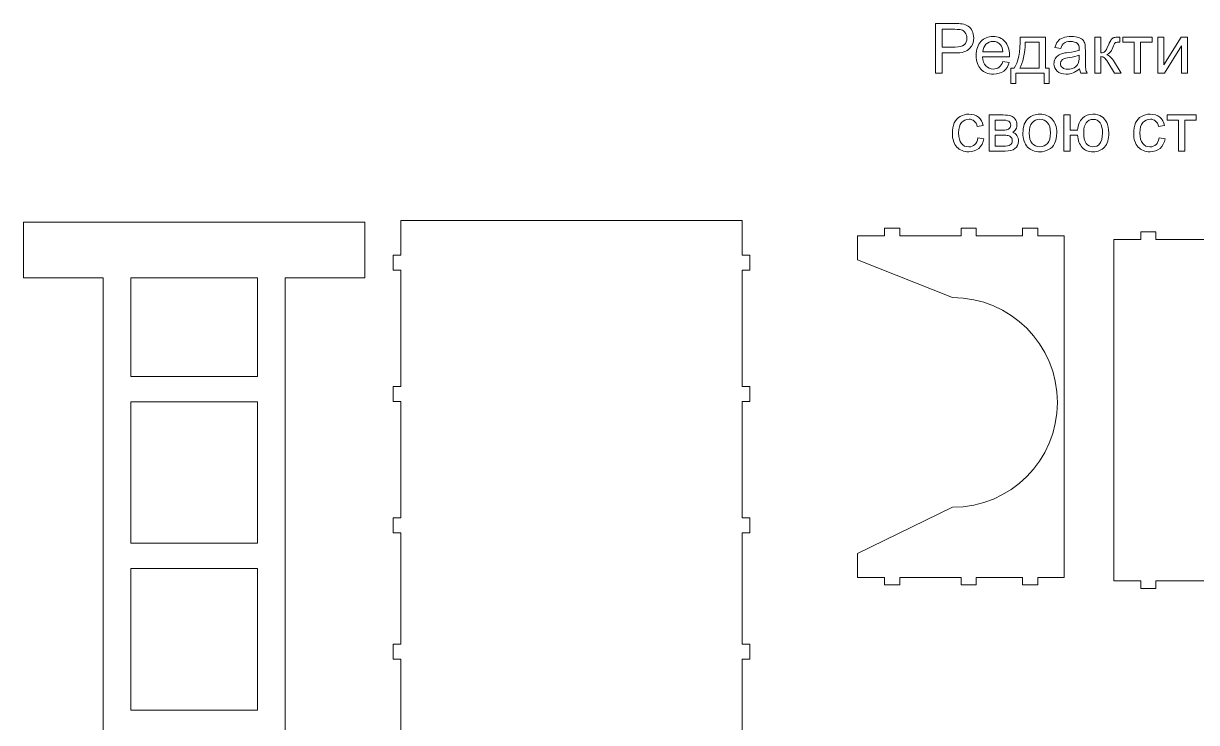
# Model space of a CAD drawing. Header units: centimetres. Extents: x -259 to 261, y 17 to 228.
# Drawn here: x 95.82 to 142.5, y 197.31 to 225.13 of the extents above; entities that cross this region are included whole.
import ezdxf

# ---------------------------------------------------------------- set-up
doc = ezdxf.new("R2010")
doc.units = ezdxf.units.CM
doc.header["$MEASUREMENT"] = 0
doc.layers.add('layer 1', color=7, linetype='Continuous')

msp = doc.modelspace()

# ---------------------------------------------------------------- linework, layer by layer
at = {"layer": 'layer 1', "color": 250, "lineweight": 9}
for points, knots in [([(132.11815, 223.14433), (132.11815, 223.14433), (132.11815, 225.12769), (132.11815, 225.12769), (132.11815, 225.12769), (132.11815, 225.12769), (132.86699, 225.12769), (132.86699, 225.12769), (132.86699, 225.12769), (132.99857, 225.12769), (133.09922, 225.12123), (133.16893, 225.10876), (133.16893, 225.10876), (133.26634, 225.09261), (133.34806, 225.06167), (133.41408, 225.01643), (133.41408, 225.01643), (133.4801, 224.97072), (133.53319, 224.90701), (133.57336, 224.82529), (133.57336, 224.82529), (133.61353, 224.74358), (133.63338, 224.65355), (133.63338, 224.55521), (133.63338, 224.55521), (133.63338, 224.38716), (133.57982, 224.24451), (133.47225, 224.12816), (133.47225, 224.12816), (133.36514, 224.01136), (133.17078, 223.95319), (132.89008, 223.95319), (132.89008, 223.95319), (132.89008, 223.95319), (132.38131, 223.95319), (132.38131, 223.95319), (132.38131, 223.95319), (132.38131, 223.95319), (132.38131, 223.14433), (132.38131, 223.14433), (132.38131, 223.14433), (132.38131, 223.14433), (132.11815, 223.14433), (132.11815, 223.14433)], [0, 0, 0, 0, 0.08333333, 0.08333333, 0.08333333, 0.08333333, 0.16666667, 0.16666667, 0.16666667, 0.16666667, 0.25, 0.25, 0.25, 0.25, 0.33333333, 0.33333333, 0.33333333, 0.33333333, 0.41666667, 0.41666667, 0.41666667, 0.41666667, 0.5, 0.5, 0.5, 0.5, 0.58333333, 0.58333333, 0.58333333, 0.58333333, 0.66666667, 0.66666667, 0.66666667, 0.66666667, 0.75, 0.75, 0.75, 0.75, 0.83333333, 0.83333333, 0.83333333, 0.83333333, 1, 1, 1, 1]), ([(132.38131, 224.18587), (132.38131, 224.18587), (132.89377, 224.18587), (132.89377, 224.18587), (132.89377, 224.18587), (133.06367, 224.18587), (133.1837, 224.21727), (133.25526, 224.28052), (133.25526, 224.28052), (133.32636, 224.34377), (133.36191, 224.43241), (133.36191, 224.54737), (133.36191, 224.54737), (133.36191, 224.63001), (133.34114, 224.7011), (133.29912, 224.7602), (133.29912, 224.7602), (133.25711, 224.81929), (133.20171, 224.85854), (133.13338, 224.87746), (133.13338, 224.87746), (133.08906, 224.88901), (133.00734, 224.89501), (132.88869, 224.89501), (132.88869, 224.89501), (132.88869, 224.89501), (132.38131, 224.89501), (132.38131, 224.89501), (132.38131, 224.89501), (132.38131, 224.89501), (132.38131, 224.18587), (132.38131, 224.18587)], [0, 0, 0, 0, 0.11111111, 0.11111111, 0.11111111, 0.11111111, 0.22222222, 0.22222222, 0.22222222, 0.22222222, 0.33333333, 0.33333333, 0.33333333, 0.33333333, 0.44444444, 0.44444444, 0.44444444, 0.44444444, 0.55555556, 0.55555556, 0.55555556, 0.55555556, 0.66666667, 0.66666667, 0.66666667, 0.66666667, 0.77777778, 0.77777778, 0.77777778, 0.77777778, 1, 1, 1, 1]), ([(134.79404, 223.6097), (134.79404, 223.6097), (135.04611, 223.57646), (135.04611, 223.57646), (135.04611, 223.57646), (135.00687, 223.43011), (134.93346, 223.31607), (134.82635, 223.23528), (134.82635, 223.23528), (134.71924, 223.15449), (134.58259, 223.11386), (134.41592, 223.11386), (134.41592, 223.11386), (134.20632, 223.11386), (134.04012, 223.17849), (133.91731, 223.30776), (133.91731, 223.30776), (133.79451, 223.43657), (133.7331, 223.61801), (133.7331, 223.85116), (133.7331, 223.85116), (133.7331, 224.09215), (133.79497, 224.27959), (133.91916, 224.41256), (133.91916, 224.41256), (134.04335, 224.54598), (134.20447, 224.61246), (134.40253, 224.61246), (134.40253, 224.61246), (134.59413, 224.61246), (134.75064, 224.54737), (134.87206, 224.41671), (134.87206, 224.41671), (134.99348, 224.28606), (135.05442, 224.10231), (135.05442, 223.86547), (135.05442, 223.86547), (135.05442, 223.85116), (135.05396, 223.82946), (135.05304, 223.80083), (135.05304, 223.80083), (135.05304, 223.80083), (133.98241, 223.80083), (133.98241, 223.80083), (133.98241, 223.80083), (133.99164, 223.6434), (134.03596, 223.52244), (134.11629, 223.43888), (134.11629, 223.43888), (134.19616, 223.35532), (134.29635, 223.3133), (134.41592, 223.3133), (134.41592, 223.3133), (134.50503, 223.3133), (134.5812, 223.33685), (134.64399, 223.38394), (134.64399, 223.38394), (134.70724, 223.43103), (134.7571, 223.50628), (134.79404, 223.6097)], [0, 0, 0, 0, 0.0625, 0.0625, 0.0625, 0.0625, 0.125, 0.125, 0.125, 0.125, 0.1875, 0.1875, 0.1875, 0.1875, 0.25, 0.25, 0.25, 0.25, 0.3125, 0.3125, 0.3125, 0.3125, 0.375, 0.375, 0.375, 0.375, 0.4375, 0.4375, 0.4375, 0.4375, 0.5, 0.5, 0.5, 0.5, 0.5625, 0.5625, 0.5625, 0.5625, 0.625, 0.625, 0.625, 0.625, 0.6875, 0.6875, 0.6875, 0.6875, 0.75, 0.75, 0.75, 0.75, 0.8125, 0.8125, 0.8125, 0.8125, 0.875, 0.875, 0.875, 0.875, 1, 1, 1, 1]), ([(135.48425, 224.58199), (135.48425, 224.58199), (136.48701, 224.58199), (136.48701, 224.58199), (136.48701, 224.58199), (136.48701, 224.58199), (136.48701, 223.34377), (136.48701, 223.34377), (136.48701, 223.34377), (136.48701, 223.34377), (136.64213, 223.34377), (136.64213, 223.34377), (136.64213, 223.34377), (136.64213, 223.34377), (136.64213, 222.73713), (136.64213, 222.73713), (136.64213, 222.73713), (136.64213, 222.73713), (136.44269, 222.73713), (136.44269, 222.73713), (136.44269, 222.73713), (136.44269, 222.73713), (136.44269, 223.14433), (136.44269, 223.14433), (136.44269, 223.14433), (136.44269, 223.14433), (135.30973, 223.14433), (135.30973, 223.14433), (135.30973, 223.14433), (135.30973, 223.14433), (135.30973, 222.73713), (135.30973, 222.73713), (135.30973, 222.73713), (135.30973, 222.73713), (135.11029, 222.73713), (135.11029, 222.73713), (135.11029, 222.73713), (135.11029, 222.73713), (135.11029, 223.34377), (135.11029, 223.34377), (135.11029, 223.34377), (135.11029, 223.34377), (135.23771, 223.34377), (135.23771, 223.34377), (135.23771, 223.34377), (135.40946, 223.57692), (135.49163, 223.98966), (135.48425, 224.58199)], [0, 0, 0, 0, 0.07692308, 0.07692308, 0.07692308, 0.07692308, 0.15384615, 0.15384615, 0.15384615, 0.15384615, 0.23076923, 0.23076923, 0.23076923, 0.23076923, 0.30769231, 0.30769231, 0.30769231, 0.30769231, 0.38461538, 0.38461538, 0.38461538, 0.38461538, 0.46153846, 0.46153846, 0.46153846, 0.46153846, 0.53846154, 0.53846154, 0.53846154, 0.53846154, 0.61538462, 0.61538462, 0.61538462, 0.61538462, 0.69230769, 0.69230769, 0.69230769, 0.69230769, 0.76923077, 0.76923077, 0.76923077, 0.76923077, 0.84615385, 0.84615385, 0.84615385, 0.84615385, 1, 1, 1, 1]), ([(137.84849, 223.32438), (137.75801, 223.24728), (137.67075, 223.19327), (137.58719, 223.16141), (137.58719, 223.16141), (137.50362, 223.12956), (137.41406, 223.11386), (137.31803, 223.11386), (137.31803, 223.11386), (137.16013, 223.11386), (137.03871, 223.15218), (136.95376, 223.22928), (136.95376, 223.22928), (136.86882, 223.30592), (136.82634, 223.40425), (136.82634, 223.52383), (136.82634, 223.52383), (136.82634, 223.594), (136.8425, 223.65818), (136.87436, 223.71635), (136.87436, 223.71635), (136.90667, 223.77452), (136.94869, 223.82069), (137.00039, 223.85577), (137.00039, 223.85577), (137.05256, 223.89086), (137.11073, 223.91764), (137.17583, 223.93564), (137.17583, 223.93564), (137.22385, 223.94811), (137.29633, 223.96011), (137.39282, 223.97212), (137.39282, 223.97212), (137.58949, 223.9952), (137.73492, 224.02336), (137.82772, 224.05568), (137.82772, 224.05568), (137.82864, 224.08892), (137.8291, 224.11016), (137.8291, 224.11893), (137.8291, 224.11893), (137.8291, 224.21773), (137.80602, 224.28744), (137.75985, 224.32807), (137.75985, 224.32807), (137.69753, 224.38301), (137.60473, 224.41025), (137.48192, 224.41025), (137.48192, 224.41025), (137.36697, 224.41025), (137.28202, 224.38993), (137.22754, 224.34977), (137.22754, 224.34977), (137.1726, 224.3096), (137.13243, 224.2385), (137.10612, 224.13601), (137.10612, 224.13601), (137.10612, 224.13601), (136.86789, 224.16925), (136.86789, 224.16925), (136.86789, 224.16925), (136.88959, 224.27128), (136.92514, 224.35392), (136.975, 224.41671), (136.975, 224.41671), (137.02486, 224.4795), (137.09688, 224.52751), (137.19107, 224.56168), (137.19107, 224.56168), (137.28479, 224.59538), (137.3942, 224.61246), (137.51793, 224.61246), (137.51793, 224.61246), (137.64074, 224.61246), (137.74092, 224.59815), (137.81802, 224.56906), (137.81802, 224.56906), (137.89466, 224.53998), (137.95145, 224.50397), (137.98746, 224.46011), (137.98746, 224.46011), (138.02347, 224.41625), (138.04886, 224.36085), (138.06364, 224.2939), (138.06364, 224.2939), (138.07148, 224.25235), (138.07564, 224.17756), (138.07564, 224.06999), (138.07564, 224.06999), (138.07564, 224.06999), (138.07564, 223.74682), (138.07564, 223.74682), (138.07564, 223.74682), (138.07564, 223.52106), (138.08072, 223.3784), (138.09087, 223.31792), (138.09087, 223.31792), (138.10057, 223.25744), (138.12088, 223.19973), (138.15043, 223.14433), (138.15043, 223.14433), (138.15043, 223.14433), (137.89559, 223.14433), (137.89559, 223.14433), (137.89559, 223.14433), (137.87112, 223.19558), (137.85542, 223.25559), (137.84849, 223.32438)], [0, 0, 0, 0, 0.03571429, 0.03571429, 0.03571429, 0.03571429, 0.07142857, 0.07142857, 0.07142857, 0.07142857, 0.10714286, 0.10714286, 0.10714286, 0.10714286, 0.14285714, 0.14285714, 0.14285714, 0.14285714, 0.17857143, 0.17857143, 0.17857143, 0.17857143, 0.21428571, 0.21428571, 0.21428571, 0.21428571, 0.25, 0.25, 0.25, 0.25, 0.28571429, 0.28571429, 0.28571429, 0.28571429, 0.32142857, 0.32142857, 0.32142857, 0.32142857, 0.35714286, 0.35714286, 0.35714286, 0.35714286, 0.39285714, 0.39285714, 0.39285714, 0.39285714, 0.42857143, 0.42857143, 0.42857143, 0.42857143, 0.46428571, 0.46428571, 0.46428571, 0.46428571, 0.5, 0.5, 0.5, 0.5, 0.53571429, 0.53571429, 0.53571429, 0.53571429, 0.57142857, 0.57142857, 0.57142857, 0.57142857, 0.60714286, 0.60714286, 0.60714286, 0.60714286, 0.64285714, 0.64285714, 0.64285714, 0.64285714, 0.67857143, 0.67857143, 0.67857143, 0.67857143, 0.71428571, 0.71428571, 0.71428571, 0.71428571, 0.75, 0.75, 0.75, 0.75, 0.78571429, 0.78571429, 0.78571429, 0.78571429, 0.82142857, 0.82142857, 0.82142857, 0.82142857, 0.85714286, 0.85714286, 0.85714286, 0.85714286, 0.89285714, 0.89285714, 0.89285714, 0.89285714, 0.92857143, 0.92857143, 0.92857143, 0.92857143, 1, 1, 1, 1]), ([(138.44729, 224.58199), (138.44729, 224.58199), (138.69106, 224.58199), (138.69106, 224.58199), (138.69106, 224.58199), (138.69106, 224.58199), (138.69106, 223.9615), (138.69106, 223.9615), (138.69106, 223.9615), (138.76862, 223.9615), (138.8231, 223.97627), (138.85449, 224.00628), (138.85449, 224.00628), (138.88543, 224.03583), (138.93113, 224.12216), (138.99207, 224.26574), (138.99207, 224.26574), (139.04009, 224.37932), (139.07887, 224.45411), (139.10841, 224.49012), (139.10841, 224.49012), (139.13842, 224.52613), (139.17259, 224.5506), (139.21137, 224.56306), (139.21137, 224.56306), (139.25061, 224.57553), (139.31294, 224.58199), (139.39835, 224.58199), (139.39835, 224.58199), (139.39835, 224.58199), (139.44729, 224.58199), (139.44729, 224.58199), (139.44729, 224.58199), (139.44729, 224.58199), (139.44729, 224.38116), (139.44729, 224.38116), (139.44729, 224.38116), (139.44729, 224.38116), (139.37942, 224.38255), (139.37942, 224.38255), (139.37942, 224.38255), (139.31525, 224.38255), (139.27416, 224.37285), (139.25615, 224.35392), (139.25615, 224.35392), (139.23722, 224.33407), (139.20814, 224.27498), (139.16936, 224.17664), (139.16936, 224.17664), (139.13242, 224.08246), (139.09872, 224.01736), (139.06779, 223.98135), (139.06779, 223.98135), (139.03732, 223.94534), (138.98976, 223.91256), (138.92559, 223.88255), (138.92559, 223.88255), (139.03039, 223.85439), (139.13381, 223.75697), (139.23538, 223.58985), (139.23538, 223.58985), (139.23538, 223.58985), (139.50269, 223.14433), (139.50269, 223.14433), (139.50269, 223.14433), (139.50269, 223.14433), (139.23491, 223.14433), (139.23491, 223.14433), (139.23491, 223.14433), (139.23491, 223.14433), (138.9713, 223.58846), (138.9713, 223.58846), (138.9713, 223.58846), (138.9182, 223.67849), (138.87204, 223.73758), (138.83279, 223.76621), (138.83279, 223.76621), (138.79309, 223.79483), (138.746, 223.80914), (138.69106, 223.80914), (138.69106, 223.80914), (138.69106, 223.80914), (138.69106, 223.14433), (138.69106, 223.14433), (138.69106, 223.14433), (138.69106, 223.14433), (138.44729, 223.14433), (138.44729, 223.14433), (138.44729, 223.14433), (138.44729, 223.14433), (138.44729, 224.58199), (138.44729, 224.58199)], [0, 0, 0, 0, 0.04166667, 0.04166667, 0.04166667, 0.04166667, 0.08333333, 0.08333333, 0.08333333, 0.08333333, 0.125, 0.125, 0.125, 0.125, 0.16666667, 0.16666667, 0.16666667, 0.16666667, 0.20833333, 0.20833333, 0.20833333, 0.20833333, 0.25, 0.25, 0.25, 0.25, 0.29166667, 0.29166667, 0.29166667, 0.29166667, 0.33333333, 0.33333333, 0.33333333, 0.33333333, 0.375, 0.375, 0.375, 0.375, 0.41666667, 0.41666667, 0.41666667, 0.41666667, 0.45833333, 0.45833333, 0.45833333, 0.45833333, 0.5, 0.5, 0.5, 0.5, 0.54166667, 0.54166667, 0.54166667, 0.54166667, 0.58333333, 0.58333333, 0.58333333, 0.58333333, 0.625, 0.625, 0.625, 0.625, 0.66666667, 0.66666667, 0.66666667, 0.66666667, 0.70833333, 0.70833333, 0.70833333, 0.70833333, 0.75, 0.75, 0.75, 0.75, 0.79166667, 0.79166667, 0.79166667, 0.79166667, 0.83333333, 0.83333333, 0.83333333, 0.83333333, 0.875, 0.875, 0.875, 0.875, 0.91666667, 0.91666667, 0.91666667, 0.91666667, 1, 1, 1, 1]), ([(139.56547, 224.58199), (139.56547, 224.58199), (140.7289, 224.58199), (140.7289, 224.58199), (140.7289, 224.58199), (140.7289, 224.58199), (140.7289, 224.37978), (140.7289, 224.37978), (140.7289, 224.37978), (140.7289, 224.37978), (140.26907, 224.37978), (140.26907, 224.37978), (140.26907, 224.37978), (140.26907, 224.37978), (140.26907, 223.14433), (140.26907, 223.14433), (140.26907, 223.14433), (140.26907, 223.14433), (140.0253, 223.14433), (140.0253, 223.14433), (140.0253, 223.14433), (140.0253, 223.14433), (140.0253, 224.37978), (140.0253, 224.37978), (140.0253, 224.37978), (140.0253, 224.37978), (139.56547, 224.37978), (139.56547, 224.37978), (139.56547, 224.37978), (139.56547, 224.37978), (139.56547, 224.58199), (139.56547, 224.58199)], [0, 0, 0, 0, 0.11111111, 0.11111111, 0.11111111, 0.11111111, 0.22222222, 0.22222222, 0.22222222, 0.22222222, 0.33333333, 0.33333333, 0.33333333, 0.33333333, 0.44444444, 0.44444444, 0.44444444, 0.44444444, 0.55555556, 0.55555556, 0.55555556, 0.55555556, 0.66666667, 0.66666667, 0.66666667, 0.66666667, 0.77777778, 0.77777778, 0.77777778, 0.77777778, 1, 1, 1, 1]), ([(140.96158, 224.58199), (140.96158, 224.58199), (141.20535, 224.58199), (141.20535, 224.58199), (141.20535, 224.58199), (141.20535, 224.58199), (141.20535, 223.48551), (141.20535, 223.48551), (141.20535, 223.48551), (141.20535, 223.48551), (141.88263, 224.58199), (141.88263, 224.58199), (141.88263, 224.58199), (141.88263, 224.58199), (142.1444, 224.58199), (142.1444, 224.58199), (142.1444, 224.58199), (142.1444, 224.58199), (142.1444, 223.14433), (142.1444, 223.14433), (142.1444, 223.14433), (142.1444, 223.14433), (141.90063, 223.14433), (141.90063, 223.14433), (141.90063, 223.14433), (141.90063, 223.14433), (141.90063, 224.23389), (141.90063, 224.23389), (141.90063, 224.23389), (141.90063, 224.23389), (141.22428, 223.14433), (141.22428, 223.14433), (141.22428, 223.14433), (141.22428, 223.14433), (140.96158, 223.14433), (140.96158, 223.14433), (140.96158, 223.14433), (140.96158, 223.14433), (140.96158, 224.58199), (140.96158, 224.58199)], [0, 0, 0, 0, 0.09090909, 0.09090909, 0.09090909, 0.09090909, 0.18181818, 0.18181818, 0.18181818, 0.18181818, 0.27272727, 0.27272727, 0.27272727, 0.27272727, 0.36363636, 0.36363636, 0.36363636, 0.36363636, 0.45454545, 0.45454545, 0.45454545, 0.45454545, 0.54545455, 0.54545455, 0.54545455, 0.54545455, 0.63636364, 0.63636364, 0.63636364, 0.63636364, 0.72727273, 0.72727273, 0.72727273, 0.72727273, 0.81818182, 0.81818182, 0.81818182, 0.81818182, 1, 1, 1, 1]), ([(133.99626, 224.00028), (133.99626, 224.00028), (134.79681, 224.00028), (134.79681, 224.00028), (134.79681, 224.00028), (134.78619, 224.12124), (134.75525, 224.21173), (134.70493, 224.27221), (134.70493, 224.27221), (134.62783, 224.36593), (134.52719, 224.41302), (134.40392, 224.41302), (134.40392, 224.41302), (134.29219, 224.41302), (134.19847, 224.37562), (134.1223, 224.30083), (134.1223, 224.30083), (134.04658, 224.22604), (134.00457, 224.12585), (133.99626, 224.00028)], [0, 0, 0, 0, 0.16666667, 0.16666667, 0.16666667, 0.16666667, 0.33333333, 0.33333333, 0.33333333, 0.33333333, 0.5, 0.5, 0.5, 0.5, 0.66666667, 0.66666667, 0.66666667, 0.66666667, 1, 1, 1, 1]), ([(135.68646, 224.37978), (135.66846, 223.91302), (135.59644, 223.56769), (135.4704, 223.34377), (135.4704, 223.34377), (135.4704, 223.34377), (136.24324, 223.34377), (136.24324, 223.34377), (136.24324, 223.34377), (136.24324, 223.34377), (136.24324, 224.37978), (136.24324, 224.37978), (136.24324, 224.37978), (136.24324, 224.37978), (135.68646, 224.37978), (135.68646, 224.37978)], [0, 0, 0, 0, 0.2, 0.2, 0.2, 0.2, 0.4, 0.4, 0.4, 0.4, 0.6, 0.6, 0.6, 0.6, 1, 1, 1, 1]), ([(137.8291, 223.86455), (137.74046, 223.82853), (137.6075, 223.79806), (137.43022, 223.77313), (137.43022, 223.77313), (137.32957, 223.75882), (137.25847, 223.74266), (137.21692, 223.72466), (137.21692, 223.72466), (137.17537, 223.70665), (137.14351, 223.68034), (137.12089, 223.64617), (137.12089, 223.64617), (137.09827, 223.61155), (137.08673, 223.57323), (137.08673, 223.53075), (137.08673, 223.53075), (137.08673, 223.46658), (137.1112, 223.41256), (137.1606, 223.36963), (137.1606, 223.36963), (137.21, 223.32669), (137.28202, 223.30499), (137.37666, 223.30499), (137.37666, 223.30499), (137.47038, 223.30499), (137.55394, 223.32531), (137.62735, 223.3664), (137.62735, 223.3664), (137.7003, 223.40702), (137.75431, 223.46289), (137.78848, 223.53352), (137.78848, 223.53352), (137.81479, 223.58846), (137.82772, 223.66926), (137.82772, 223.7759), (137.82772, 223.7759), (137.82772, 223.7759), (137.8291, 223.86455), (137.8291, 223.86455)], [0, 0, 0, 0, 0.09090909, 0.09090909, 0.09090909, 0.09090909, 0.18181818, 0.18181818, 0.18181818, 0.18181818, 0.27272727, 0.27272727, 0.27272727, 0.27272727, 0.36363636, 0.36363636, 0.36363636, 0.36363636, 0.45454545, 0.45454545, 0.45454545, 0.45454545, 0.54545455, 0.54545455, 0.54545455, 0.54545455, 0.63636364, 0.63636364, 0.63636364, 0.63636364, 0.72727273, 0.72727273, 0.72727273, 0.72727273, 0.81818182, 0.81818182, 0.81818182, 0.81818182, 1, 1, 1, 1]), ([(133.79634, 220.57602), (133.79634, 220.57602), (134.03457, 220.54278), (134.03457, 220.54278), (134.03457, 220.54278), (134.00825, 220.37889), (133.94177, 220.251), (133.8342, 220.1582), (133.8342, 220.1582), (133.72663, 220.06541), (133.59413, 220.01924), (133.43762, 220.01924), (133.43762, 220.01924), (133.24141, 220.01924), (133.08352, 220.08341), (132.9644, 220.21176), (132.9644, 220.21176), (132.84483, 220.3401), (132.78527, 220.52385), (132.78527, 220.763), (132.78527, 220.763), (132.78527, 220.91812), (132.81113, 221.0534), (132.86237, 221.16974), (132.86237, 221.16974), (132.91362, 221.28562), (132.99164, 221.37288), (133.0969, 221.43058), (133.0969, 221.43058), (133.2017, 221.48876), (133.31574, 221.51784), (133.43947, 221.51784), (133.43947, 221.51784), (133.59505, 221.51784), (133.72294, 221.4786), (133.82174, 221.39965), (133.82174, 221.39965), (133.921, 221.32071), (133.98471, 221.20852), (134.01241, 221.06355), (134.01241, 221.06355), (134.01241, 221.06355), (133.77695, 221.02754), (133.77695, 221.02754), (133.77695, 221.02754), (133.75433, 221.12403), (133.71463, 221.19651), (133.65692, 221.24545), (133.65692, 221.24545), (133.59967, 221.29393), (133.53042, 221.3184), (133.44916, 221.3184), (133.44916, 221.3184), (133.32636, 221.3184), (133.22664, 221.27454), (133.14954, 221.18682), (133.14954, 221.18682), (133.0729, 221.09864), (133.03458, 220.96014), (133.03458, 220.76993), (133.03458, 220.76993), (133.03458, 220.57694), (133.07151, 220.43706), (133.14538, 220.3498), (133.14538, 220.3498), (133.21971, 220.26254), (133.3162, 220.21868), (133.43485, 220.21868), (133.43485, 220.21868), (133.53088, 220.21868), (133.61075, 220.24777), (133.67446, 220.3064), (133.67446, 220.3064), (133.73863, 220.36457), (133.77926, 220.4546), (133.79634, 220.57602)], [0, 0, 0, 0, 0.05, 0.05, 0.05, 0.05, 0.1, 0.1, 0.1, 0.1, 0.15, 0.15, 0.15, 0.15, 0.2, 0.2, 0.2, 0.2, 0.25, 0.25, 0.25, 0.25, 0.3, 0.3, 0.3, 0.3, 0.35, 0.35, 0.35, 0.35, 0.4, 0.4, 0.4, 0.4, 0.45, 0.45, 0.45, 0.45, 0.5, 0.5, 0.5, 0.5, 0.55, 0.55, 0.55, 0.55, 0.6, 0.6, 0.6, 0.6, 0.65, 0.65, 0.65, 0.65, 0.7, 0.7, 0.7, 0.7, 0.75, 0.75, 0.75, 0.75, 0.8, 0.8, 0.8, 0.8, 0.85, 0.85, 0.85, 0.85, 0.9, 0.9, 0.9, 0.9, 1, 1, 1, 1]), ([(134.24232, 221.48737), (134.24232, 221.48737), (134.80326, 221.48737), (134.80326, 221.48737), (134.80326, 221.48737), (134.94084, 221.48737), (135.04333, 221.47583), (135.11074, 221.45275), (135.11074, 221.45275), (135.17768, 221.42966), (135.23539, 221.38765), (135.2834, 221.32625), (135.2834, 221.32625), (135.33188, 221.26438), (135.35589, 221.19097), (135.35589, 221.1051), (135.35589, 221.1051), (135.35589, 221.03631), (135.34158, 220.9763), (135.31341, 220.92551), (135.31341, 220.92551), (135.28479, 220.87426), (135.24232, 220.83133), (135.18507, 220.79716), (135.18507, 220.79716), (135.25247, 220.77454), (135.30834, 220.73253), (135.35312, 220.67067), (135.35312, 220.67067), (135.39744, 220.60926), (135.4196, 220.53586), (135.4196, 220.45137), (135.4196, 220.45137), (135.41083, 220.31517), (135.36189, 220.21407), (135.27371, 220.14851), (135.27371, 220.14851), (135.18553, 220.08249), (135.05718, 220.04971), (134.88913, 220.04971), (134.88913, 220.04971), (134.88913, 220.04971), (134.24232, 220.04971), (134.24232, 220.04971), (134.24232, 220.04971), (134.24232, 220.04971), (134.24232, 221.48737), (134.24232, 221.48737)], [0, 0, 0, 0, 0.07692308, 0.07692308, 0.07692308, 0.07692308, 0.15384615, 0.15384615, 0.15384615, 0.15384615, 0.23076923, 0.23076923, 0.23076923, 0.23076923, 0.30769231, 0.30769231, 0.30769231, 0.30769231, 0.38461538, 0.38461538, 0.38461538, 0.38461538, 0.46153846, 0.46153846, 0.46153846, 0.46153846, 0.53846154, 0.53846154, 0.53846154, 0.53846154, 0.61538462, 0.61538462, 0.61538462, 0.61538462, 0.69230769, 0.69230769, 0.69230769, 0.69230769, 0.76923077, 0.76923077, 0.76923077, 0.76923077, 0.84615385, 0.84615385, 0.84615385, 0.84615385, 1, 1, 1, 1]), ([(134.48609, 220.88073), (134.48609, 220.88073), (134.74463, 220.88073), (134.74463, 220.88073), (134.74463, 220.88073), (134.84758, 220.88073), (134.91868, 220.88627), (134.957, 220.89689), (134.957, 220.89689), (134.99578, 220.90797), (135.03041, 220.92967), (135.06088, 220.96291), (135.06088, 220.96291), (135.09135, 220.99569), (135.10658, 221.03539), (135.10658, 221.08156), (135.10658, 221.08156), (135.10658, 221.15773), (135.07981, 221.21037), (135.02671, 221.24037), (135.02671, 221.24037), (134.97316, 221.27038), (134.88175, 221.28516), (134.75248, 221.28516), (134.75248, 221.28516), (134.75248, 221.28516), (134.48609, 221.28516), (134.48609, 221.28516), (134.48609, 221.28516), (134.48609, 221.28516), (134.48609, 220.88073), (134.48609, 220.88073)], [0, 0, 0, 0, 0.11111111, 0.11111111, 0.11111111, 0.11111111, 0.22222222, 0.22222222, 0.22222222, 0.22222222, 0.33333333, 0.33333333, 0.33333333, 0.33333333, 0.44444444, 0.44444444, 0.44444444, 0.44444444, 0.55555556, 0.55555556, 0.55555556, 0.55555556, 0.66666667, 0.66666667, 0.66666667, 0.66666667, 0.77777778, 0.77777778, 0.77777778, 0.77777778, 1, 1, 1, 1]), ([(135.59181, 220.76854), (135.59181, 221.034), (135.66568, 221.23068), (135.81388, 221.35856), (135.81388, 221.35856), (135.93715, 221.46475), (136.08811, 221.51784), (136.26586, 221.51784), (136.26586, 221.51784), (136.463, 221.51784), (136.62458, 221.45321), (136.75016, 221.32394), (136.75016, 221.32394), (136.87527, 221.19513), (136.93806, 221.01646), (136.93806, 220.78885), (136.93806, 220.78885), (136.93806, 220.60418), (136.91036, 220.45922), (136.85496, 220.35349), (136.85496, 220.35349), (136.79956, 220.24777), (136.71876, 220.16559), (136.61258, 220.10696), (136.61258, 220.10696), (136.50686, 220.04832), (136.39097, 220.01924), (136.26586, 220.01924), (136.26586, 220.01924), (136.06457, 220.01924), (135.90206, 220.08341), (135.77787, 220.21222), (135.77787, 220.21222), (135.65368, 220.34103), (135.59181, 220.52662), (135.59181, 220.76854)], [0, 0, 0, 0, 0.1, 0.1, 0.1, 0.1, 0.2, 0.2, 0.2, 0.2, 0.3, 0.3, 0.3, 0.3, 0.4, 0.4, 0.4, 0.4, 0.5, 0.5, 0.5, 0.5, 0.6, 0.6, 0.6, 0.6, 0.7, 0.7, 0.7, 0.7, 0.8, 0.8, 0.8, 0.8, 1, 1, 1, 1]), ([(135.84112, 220.76808), (135.84112, 220.58433), (135.88128, 220.44675), (135.96161, 220.3558), (135.96161, 220.3558), (136.04241, 220.26439), (136.14352, 220.21868), (136.26586, 220.21868), (136.26586, 220.21868), (136.38682, 220.21868), (136.48746, 220.26439), (136.56826, 220.35626), (136.56826, 220.35626), (136.64859, 220.44814), (136.68876, 220.58802), (136.68876, 220.77593), (136.68876, 220.77593), (136.68876, 220.95321), (136.64813, 221.08756), (136.56733, 221.17851), (136.56733, 221.17851), (136.48654, 221.26992), (136.3859, 221.31563), (136.26586, 221.31563), (136.26586, 221.31563), (136.14352, 221.31563), (136.04241, 221.27038), (135.96161, 221.17943), (135.96161, 221.17943), (135.88128, 221.08848), (135.84112, 220.95136), (135.84112, 220.76808)], [0, 0, 0, 0, 0.11111111, 0.11111111, 0.11111111, 0.11111111, 0.22222222, 0.22222222, 0.22222222, 0.22222222, 0.33333333, 0.33333333, 0.33333333, 0.33333333, 0.44444444, 0.44444444, 0.44444444, 0.44444444, 0.55555556, 0.55555556, 0.55555556, 0.55555556, 0.66666667, 0.66666667, 0.66666667, 0.66666667, 0.77777778, 0.77777778, 0.77777778, 0.77777778, 1, 1, 1, 1]), ([(137.22661, 221.48737), (137.22661, 221.48737), (137.47038, 221.48737), (137.47038, 221.48737), (137.47038, 221.48737), (137.47038, 221.48737), (137.47038, 220.88627), (137.47038, 220.88627), (137.47038, 220.88627), (137.47038, 220.88627), (137.76678, 220.88627), (137.76678, 220.88627), (137.76678, 220.88627), (137.78847, 221.09125), (137.85265, 221.24776), (137.95929, 221.35579), (137.95929, 221.35579), (138.0664, 221.46383), (138.20491, 221.51784), (138.37527, 221.51784), (138.37527, 221.51784), (138.52023, 221.51784), (138.63473, 221.48876), (138.71829, 221.43012), (138.71829, 221.43012), (138.80232, 221.37149), (138.87157, 221.29116), (138.92605, 221.1882), (138.92605, 221.1882), (138.98052, 221.08571), (139.00776, 220.94767), (139.00776, 220.77408), (139.00776, 220.77408), (139.00776, 220.52662), (138.95144, 220.33872), (138.83879, 220.21084), (138.83879, 220.21084), (138.72614, 220.08295), (138.57332, 220.01924), (138.38034, 220.01924), (138.38034, 220.01924), (138.20121, 220.01924), (138.05763, 220.0788), (137.94914, 220.19745), (137.94914, 220.19745), (137.84111, 220.31656), (137.78016, 220.47953), (137.76678, 220.68682), (137.76678, 220.68682), (137.76678, 220.68682), (137.47038, 220.68682), (137.47038, 220.68682), (137.47038, 220.68682), (137.47038, 220.68682), (137.47038, 220.04971), (137.47038, 220.04971), (137.47038, 220.04971), (137.47038, 220.04971), (137.22661, 220.04971), (137.22661, 220.04971), (137.22661, 220.04971), (137.22661, 220.04971), (137.22661, 221.48737), (137.22661, 221.48737)], [0, 0, 0, 0, 0.05882353, 0.05882353, 0.05882353, 0.05882353, 0.11764706, 0.11764706, 0.11764706, 0.11764706, 0.17647059, 0.17647059, 0.17647059, 0.17647059, 0.23529412, 0.23529412, 0.23529412, 0.23529412, 0.29411765, 0.29411765, 0.29411765, 0.29411765, 0.35294118, 0.35294118, 0.35294118, 0.35294118, 0.41176471, 0.41176471, 0.41176471, 0.41176471, 0.47058824, 0.47058824, 0.47058824, 0.47058824, 0.52941176, 0.52941176, 0.52941176, 0.52941176, 0.58823529, 0.58823529, 0.58823529, 0.58823529, 0.64705882, 0.64705882, 0.64705882, 0.64705882, 0.70588235, 0.70588235, 0.70588235, 0.70588235, 0.76470588, 0.76470588, 0.76470588, 0.76470588, 0.82352941, 0.82352941, 0.82352941, 0.82352941, 0.88235294, 0.88235294, 0.88235294, 0.88235294, 1, 1, 1, 1]), ([(138.38865, 221.31009), (138.26954, 221.31009), (138.17674, 221.26438), (138.11026, 221.17297), (138.11026, 221.17297), (138.04378, 221.08202), (138.01054, 220.95413), (138.01054, 220.78932), (138.01054, 220.78932), (138.01054, 220.59218), (138.04378, 220.44814), (138.11072, 220.35626), (138.11072, 220.35626), (138.17767, 220.26439), (138.26723, 220.21868), (138.37896, 220.21868), (138.37896, 220.21868), (138.49022, 220.21868), (138.58117, 220.26116), (138.65227, 220.34611), (138.65227, 220.34611), (138.72291, 220.43105), (138.75846, 220.56817), (138.75846, 220.757), (138.75846, 220.757), (138.75846, 220.94121), (138.72752, 221.07971), (138.66612, 221.17158), (138.66612, 221.17158), (138.60472, 221.26392), (138.51238, 221.31009), (138.38865, 221.31009)], [0, 0, 0, 0, 0.11111111, 0.11111111, 0.11111111, 0.11111111, 0.22222222, 0.22222222, 0.22222222, 0.22222222, 0.33333333, 0.33333333, 0.33333333, 0.33333333, 0.44444444, 0.44444444, 0.44444444, 0.44444444, 0.55555556, 0.55555556, 0.55555556, 0.55555556, 0.66666667, 0.66666667, 0.66666667, 0.66666667, 0.77777778, 0.77777778, 0.77777778, 0.77777778, 1, 1, 1, 1]), ([(141.01004, 220.57602), (141.01004, 220.57602), (141.24827, 220.54278), (141.24827, 220.54278), (141.24827, 220.54278), (141.22195, 220.37889), (141.15547, 220.251), (141.0479, 220.1582), (141.0479, 220.1582), (140.94033, 220.06541), (140.80783, 220.01924), (140.65132, 220.01924), (140.65132, 220.01924), (140.45511, 220.01924), (140.29722, 220.08341), (140.1781, 220.21176), (140.1781, 220.21176), (140.05853, 220.3401), (139.99897, 220.52385), (139.99897, 220.763), (139.99897, 220.763), (139.99897, 220.91812), (140.02483, 221.0534), (140.07607, 221.16974), (140.07607, 221.16974), (140.12732, 221.28562), (140.20534, 221.37288), (140.3106, 221.43058), (140.3106, 221.43058), (140.4154, 221.48876), (140.52944, 221.51784), (140.65317, 221.51784), (140.65317, 221.51784), (140.80875, 221.51784), (140.93664, 221.4786), (141.03544, 221.39965), (141.03544, 221.39965), (141.1347, 221.32071), (141.19841, 221.20852), (141.22611, 221.06355), (141.22611, 221.06355), (141.22611, 221.06355), (140.99065, 221.02754), (140.99065, 221.02754), (140.99065, 221.02754), (140.96803, 221.12403), (140.92833, 221.19651), (140.87062, 221.24545), (140.87062, 221.24545), (140.81337, 221.29393), (140.74412, 221.3184), (140.66286, 221.3184), (140.66286, 221.3184), (140.54006, 221.3184), (140.44034, 221.27454), (140.36324, 221.18682), (140.36324, 221.18682), (140.2866, 221.09864), (140.24828, 220.96014), (140.24828, 220.76993), (140.24828, 220.76993), (140.24828, 220.57694), (140.28521, 220.43706), (140.35908, 220.3498), (140.35908, 220.3498), (140.43341, 220.26254), (140.5299, 220.21868), (140.64855, 220.21868), (140.64855, 220.21868), (140.74458, 220.21868), (140.82445, 220.24777), (140.88816, 220.3064), (140.88816, 220.3064), (140.95233, 220.36457), (140.99296, 220.4546), (141.01004, 220.57602)], [0, 0, 0, 0, 0.05, 0.05, 0.05, 0.05, 0.1, 0.1, 0.1, 0.1, 0.15, 0.15, 0.15, 0.15, 0.2, 0.2, 0.2, 0.2, 0.25, 0.25, 0.25, 0.25, 0.3, 0.3, 0.3, 0.3, 0.35, 0.35, 0.35, 0.35, 0.4, 0.4, 0.4, 0.4, 0.45, 0.45, 0.45, 0.45, 0.5, 0.5, 0.5, 0.5, 0.55, 0.55, 0.55, 0.55, 0.6, 0.6, 0.6, 0.6, 0.65, 0.65, 0.65, 0.65, 0.7, 0.7, 0.7, 0.7, 0.75, 0.75, 0.75, 0.75, 0.8, 0.8, 0.8, 0.8, 0.85, 0.85, 0.85, 0.85, 0.9, 0.9, 0.9, 0.9, 1, 1, 1, 1]), ([(141.3286, 221.48737), (141.3286, 221.48737), (142.49203, 221.48737), (142.49203, 221.48737), (142.49203, 221.48737), (142.49203, 221.48737), (142.49203, 221.28516), (142.49203, 221.28516), (142.49203, 221.28516), (142.49203, 221.28516), (142.0322, 221.28516), (142.0322, 221.28516), (142.0322, 221.28516), (142.0322, 221.28516), (142.0322, 220.04971), (142.0322, 220.04971), (142.0322, 220.04971), (142.0322, 220.04971), (141.78843, 220.04971), (141.78843, 220.04971), (141.78843, 220.04971), (141.78843, 220.04971), (141.78843, 221.28516), (141.78843, 221.28516), (141.78843, 221.28516), (141.78843, 221.28516), (141.3286, 221.28516), (141.3286, 221.28516), (141.3286, 221.28516), (141.3286, 221.28516), (141.3286, 221.48737), (141.3286, 221.48737)], [0, 0, 0, 0, 0.11111111, 0.11111111, 0.11111111, 0.11111111, 0.22222222, 0.22222222, 0.22222222, 0.22222222, 0.33333333, 0.33333333, 0.33333333, 0.33333333, 0.44444444, 0.44444444, 0.44444444, 0.44444444, 0.55555556, 0.55555556, 0.55555556, 0.55555556, 0.66666667, 0.66666667, 0.66666667, 0.66666667, 0.77777778, 0.77777778, 0.77777778, 0.77777778, 1, 1, 1, 1]), ([(134.48609, 220.24915), (134.48609, 220.24915), (134.80603, 220.24915), (134.80603, 220.24915), (134.80603, 220.24915), (134.94361, 220.24915), (135.03825, 220.26531), (135.0895, 220.29717), (135.0895, 220.29717), (135.14075, 220.32949), (135.16752, 220.38443), (135.17029, 220.46337), (135.17029, 220.46337), (135.17029, 220.50908), (135.15552, 220.55201), (135.12597, 220.59126), (135.12597, 220.59126), (135.09596, 220.6305), (135.05718, 220.65543), (135.00963, 220.66559), (135.00963, 220.66559), (134.96208, 220.67621), (134.88544, 220.68128), (134.78018, 220.68128), (134.78018, 220.68128), (134.78018, 220.68128), (134.48609, 220.68128), (134.48609, 220.68128), (134.48609, 220.68128), (134.48609, 220.68128), (134.48609, 220.24915), (134.48609, 220.24915)], [0, 0, 0, 0, 0.11111111, 0.11111111, 0.11111111, 0.11111111, 0.22222222, 0.22222222, 0.22222222, 0.22222222, 0.33333333, 0.33333333, 0.33333333, 0.33333333, 0.44444444, 0.44444444, 0.44444444, 0.44444444, 0.55555556, 0.55555556, 0.55555556, 0.55555556, 0.66666667, 0.66666667, 0.66666667, 0.66666667, 0.77777778, 0.77777778, 0.77777778, 0.77777778, 1, 1, 1, 1]), ([(129.00935, 215.72918), (129.00935, 215.72918), (129.00935, 216.67493), (129.00935, 216.67493), (129.00935, 216.67493), (129.00935, 216.67493), (130.08621, 216.67493), (130.08621, 216.67493), (130.08621, 216.67493), (130.08621, 216.67493), (130.08621, 216.97679), (130.08621, 216.97679), (130.08621, 216.97679), (130.08621, 216.97679), (130.68993, 216.97679), (130.68993, 216.97679), (130.68993, 216.97679), (130.68993, 216.97679), (130.68993, 216.67493), (130.68993, 216.67493), (130.68993, 216.67493), (130.68993, 216.67493), (133.1338, 216.67493), (133.1338, 216.67493), (133.1338, 216.67493), (133.1338, 216.67493), (133.1338, 216.97679), (133.1338, 216.97679), (133.1338, 216.97679), (133.1338, 216.97679), (133.73752, 216.97679), (133.73752, 216.97679), (133.73752, 216.97679), (133.73752, 216.97679), (133.73752, 216.67493), (133.73752, 216.67493), (133.73752, 216.67493), (133.73752, 216.67493), (134.46955, 216.67493), (134.46955, 216.67493), (134.46955, 216.67493), (134.46955, 216.67493), (134.69061, 216.67493), (134.69061, 216.67493), (134.69061, 216.67493), (134.69061, 216.67493), (135.57767, 216.67493), (135.57767, 216.67493), (135.57767, 216.67493), (135.57767, 216.67493), (135.57767, 216.97679), (135.57767, 216.97679), (135.57767, 216.97679), (135.57767, 216.97679), (136.18139, 216.97679), (136.18139, 216.97679), (136.18139, 216.97679), (136.18139, 216.97679), (136.18139, 216.67493), (136.18139, 216.67493), (136.18139, 216.67493), (136.18139, 216.67493), (137.22731, 216.67493), (137.22731, 216.67493)], [0, 0, 0, 0, 0.05882353, 0.05882353, 0.05882353, 0.05882353, 0.11764706, 0.11764706, 0.11764706, 0.11764706, 0.17647059, 0.17647059, 0.17647059, 0.17647059, 0.23529412, 0.23529412, 0.23529412, 0.23529412, 0.29411765, 0.29411765, 0.29411765, 0.29411765, 0.35294118, 0.35294118, 0.35294118, 0.35294118, 0.41176471, 0.41176471, 0.41176471, 0.41176471, 0.47058824, 0.47058824, 0.47058824, 0.47058824, 0.52941176, 0.52941176, 0.52941176, 0.52941176, 0.58823529, 0.58823529, 0.58823529, 0.58823529, 0.64705882, 0.64705882, 0.64705882, 0.64705882, 0.70588235, 0.70588235, 0.70588235, 0.70588235, 0.76470588, 0.76470588, 0.76470588, 0.76470588, 0.82352941, 0.82352941, 0.82352941, 0.82352941, 0.88235294, 0.88235294, 0.88235294, 0.88235294, 1, 1, 1, 1]), ([(132.79293, 205.87815), (135.0965, 205.87815), (136.96393, 207.74557), (136.96393, 210.04915), (136.96393, 210.04915), (136.96393, 212.35273), (135.0965, 214.22015), (132.79293, 214.22015)], [0, 0, 0, 0, 0.33333333, 0.33333333, 0.33333333, 0.33333333, 1, 1, 1, 1]), ([(137.22731, 203.09123), (137.22731, 203.09123), (136.18139, 203.09123), (136.18139, 203.09123), (136.18139, 203.09123), (136.18139, 203.09123), (136.18139, 202.78937), (136.18139, 202.78937), (136.18139, 202.78937), (136.18139, 202.78937), (135.57767, 202.78937), (135.57767, 202.78937), (135.57767, 202.78937), (135.57767, 202.78937), (135.57767, 203.09123), (135.57767, 203.09123), (135.57767, 203.09123), (135.57767, 203.09123), (134.69061, 203.09123), (134.69061, 203.09123), (134.69061, 203.09123), (134.69061, 203.09123), (134.46955, 203.09123), (134.46955, 203.09123), (134.46955, 203.09123), (134.46955, 203.09123), (133.73752, 203.09123), (133.73752, 203.09123), (133.73752, 203.09123), (133.73752, 203.09123), (133.73752, 202.78937), (133.73752, 202.78937), (133.73752, 202.78937), (133.73752, 202.78937), (133.1338, 202.78937), (133.1338, 202.78937), (133.1338, 202.78937), (133.1338, 202.78937), (133.1338, 203.09123), (133.1338, 203.09123), (133.1338, 203.09123), (133.1338, 203.09123), (130.68993, 203.09123), (130.68993, 203.09123), (130.68993, 203.09123), (130.68993, 203.09123), (130.68993, 202.78937), (130.68993, 202.78937), (130.68993, 202.78937), (130.68993, 202.78937), (130.08621, 202.78937), (130.08621, 202.78937), (130.08621, 202.78937), (130.08621, 202.78937), (130.08621, 203.09123), (130.08621, 203.09123), (130.08621, 203.09123), (130.08621, 203.09123), (129.00935, 203.09123), (129.00935, 203.09123), (129.00935, 203.09123), (129.00935, 203.09123), (129.00935, 204.03698), (129.00935, 204.03698)], [0, 0, 0, 0, 0.05882353, 0.05882353, 0.05882353, 0.05882353, 0.11764706, 0.11764706, 0.11764706, 0.11764706, 0.17647059, 0.17647059, 0.17647059, 0.17647059, 0.23529412, 0.23529412, 0.23529412, 0.23529412, 0.29411765, 0.29411765, 0.29411765, 0.29411765, 0.35294118, 0.35294118, 0.35294118, 0.35294118, 0.41176471, 0.41176471, 0.41176471, 0.41176471, 0.47058824, 0.47058824, 0.47058824, 0.47058824, 0.52941176, 0.52941176, 0.52941176, 0.52941176, 0.58823529, 0.58823529, 0.58823529, 0.58823529, 0.64705882, 0.64705882, 0.64705882, 0.64705882, 0.70588235, 0.70588235, 0.70588235, 0.70588235, 0.76470588, 0.76470588, 0.76470588, 0.76470588, 0.82352941, 0.82352941, 0.82352941, 0.82352941, 0.88235294, 0.88235294, 0.88235294, 0.88235294, 1, 1, 1, 1])]:
    msp.add_open_spline(points, degree=3, knots=knots, dxfattribs=at)
at = {"layer": 'layer 1', "color": 250, "lineweight": 18}
for points, knots in [([(95.82197, 192.87311), (95.82197, 192.87311), (98.99149, 192.87311), (98.99149, 192.87311), (98.99149, 192.87311), (98.99149, 192.87311), (98.99149, 215.00951), (98.99149, 215.00951), (98.99149, 215.00951), (98.99149, 215.00951), (95.82197, 215.00951), (95.82197, 215.00951), (95.82197, 215.00951), (95.82197, 215.00951), (95.82197, 217.22315), (95.82197, 217.22315), (95.82197, 217.22315), (95.82197, 217.22315), (109.40566, 217.22315), (109.40566, 217.22315), (109.40566, 217.22315), (109.40566, 217.22315), (109.40566, 215.00951), (109.40566, 215.00951), (109.40566, 215.00951), (109.40566, 215.00951), (106.23613, 215.00951), (106.23613, 215.00951), (106.23613, 215.00951), (106.23613, 215.00951), (106.23613, 192.87311), (106.23613, 192.87311), (106.23613, 192.87311), (106.23613, 192.87311), (109.40566, 192.87311), (109.40566, 192.87311), (109.40566, 192.87311), (109.40566, 192.87311), (109.40566, 190.65947), (109.40566, 190.65947), (109.40566, 190.65947), (109.40566, 190.65947), (95.82197, 190.65947), (95.82197, 190.65947), (95.82197, 190.65947), (95.82197, 190.65947), (95.82197, 192.87311), (95.82197, 192.87311)], [0, 0, 0, 0, 0.07692308, 0.07692308, 0.07692308, 0.07692308, 0.15384615, 0.15384615, 0.15384615, 0.15384615, 0.23076923, 0.23076923, 0.23076923, 0.23076923, 0.30769231, 0.30769231, 0.30769231, 0.30769231, 0.38461538, 0.38461538, 0.38461538, 0.38461538, 0.46153846, 0.46153846, 0.46153846, 0.46153846, 0.53846154, 0.53846154, 0.53846154, 0.53846154, 0.61538462, 0.61538462, 0.61538462, 0.61538462, 0.69230769, 0.69230769, 0.69230769, 0.69230769, 0.76923077, 0.76923077, 0.76923077, 0.76923077, 0.84615385, 0.84615385, 0.84615385, 0.84615385, 1, 1, 1, 1]), ([(124.42167, 217.29411), (124.42167, 217.29411), (110.83797, 217.29411), (110.83797, 217.29411), (110.83797, 217.29411), (110.83797, 217.29411), (110.83797, 215.91173), (110.83797, 215.91173), (110.83797, 215.91173), (110.83797, 215.91173), (110.53611, 215.91173), (110.53611, 215.91173), (110.53611, 215.91173), (110.53611, 215.91173), (110.53611, 215.30801), (110.53611, 215.30801), (110.53611, 215.30801), (110.53611, 215.30801), (110.83797, 215.30801), (110.83797, 215.30801), (110.83797, 215.30801), (110.83797, 215.30801), (110.83797, 210.68659), (110.83797, 210.68659), (110.83797, 210.68659), (110.83797, 210.68659), (110.53611, 210.68659), (110.53611, 210.68659), (110.53611, 210.68659), (110.53611, 210.68659), (110.53611, 210.08287), (110.53611, 210.08287), (110.53611, 210.08287), (110.53611, 210.08287), (110.83797, 210.08287), (110.83797, 210.08287), (110.83797, 210.08287), (110.83797, 210.08287), (110.83797, 205.46144), (110.83797, 205.46144), (110.83797, 205.46144), (110.83797, 205.46144), (110.53611, 205.46144), (110.53611, 205.46144), (110.53611, 205.46144), (110.53611, 205.46144), (110.53611, 204.85772), (110.53611, 204.85772), (110.53611, 204.85772), (110.53611, 204.85772), (110.83797, 204.85772), (110.83797, 204.85772), (110.83797, 204.85772), (110.83797, 204.85772), (110.83797, 200.43706), (110.83797, 200.43706), (110.83797, 200.43706), (110.83797, 200.43706), (110.53611, 200.43706), (110.53611, 200.43706), (110.53611, 200.43706), (110.53611, 200.43706), (110.53611, 199.83333), (110.53611, 199.83333), (110.53611, 199.83333), (110.53611, 199.83333), (110.83797, 199.83333), (110.83797, 199.83333), (110.83797, 199.83333), (110.83797, 199.83333), (110.83797, 195.01114), (110.83797, 195.01114), (110.83797, 195.01114), (110.83797, 195.01114), (110.53611, 195.01114), (110.53611, 195.01114), (110.53611, 195.01114), (110.53611, 195.01114), (110.53611, 194.40742), (110.53611, 194.40742), (110.53611, 194.40742), (110.53611, 194.40742), (110.83797, 194.40742), (110.83797, 194.40742), (110.83797, 194.40742), (110.83797, 194.40742), (110.83797, 190.29386), (110.83797, 190.29386), (110.83797, 190.29386), (110.83797, 190.29386), (124.42167, 190.29386), (124.42167, 190.29386), (124.42167, 190.29386), (124.42167, 190.29386), (124.42167, 194.40742), (124.42167, 194.40742), (124.42167, 194.40742), (124.42167, 194.40742), (124.72353, 194.40742), (124.72353, 194.40742), (124.72353, 194.40742), (124.72353, 194.40742), (124.72353, 195.01114), (124.72353, 195.01114), (124.72353, 195.01114), (124.72353, 195.01114), (124.42167, 195.01114), (124.42167, 195.01114), (124.42167, 195.01114), (124.42167, 195.01114), (124.42167, 199.83333), (124.42167, 199.83333), (124.42167, 199.83333), (124.42167, 199.83333), (124.72353, 199.83333), (124.72353, 199.83333), (124.72353, 199.83333), (124.72353, 199.83333), (124.72353, 200.43706), (124.72353, 200.43706), (124.72353, 200.43706), (124.72353, 200.43706), (124.42167, 200.43706), (124.42167, 200.43706), (124.42167, 200.43706), (124.42167, 200.43706), (124.42167, 204.85772), (124.42167, 204.85772), (124.42167, 204.85772), (124.42167, 204.85772), (124.72353, 204.85772), (124.72353, 204.85772), (124.72353, 204.85772), (124.72353, 204.85772), (124.72353, 205.46144), (124.72353, 205.46144), (124.72353, 205.46144), (124.72353, 205.46144), (124.42167, 205.46144), (124.42167, 205.46144), (124.42167, 205.46144), (124.42167, 205.46144), (124.42167, 210.08287), (124.42167, 210.08287), (124.42167, 210.08287), (124.42167, 210.08287), (124.72353, 210.08287), (124.72353, 210.08287), (124.72353, 210.08287), (124.72353, 210.08287), (124.72353, 210.68659), (124.72353, 210.68659), (124.72353, 210.68659), (124.72353, 210.68659), (124.42167, 210.68659), (124.42167, 210.68659), (124.42167, 210.68659), (124.42167, 210.68659), (124.42167, 215.30801), (124.42167, 215.30801), (124.42167, 215.30801), (124.42167, 215.30801), (124.72353, 215.30801), (124.72353, 215.30801), (124.72353, 215.30801), (124.72353, 215.30801), (124.72353, 215.91173), (124.72353, 215.91173), (124.72353, 215.91173), (124.72353, 215.91173), (124.42167, 215.91173), (124.42167, 215.91173), (124.42167, 215.91173), (124.42167, 215.91173), (124.42167, 217.29411), (124.42167, 217.29411)], [0, 0, 0, 0, 0.02222222, 0.02222222, 0.02222222, 0.02222222, 0.04444444, 0.04444444, 0.04444444, 0.04444444, 0.06666667, 0.06666667, 0.06666667, 0.06666667, 0.08888889, 0.08888889, 0.08888889, 0.08888889, 0.11111111, 0.11111111, 0.11111111, 0.11111111, 0.13333333, 0.13333333, 0.13333333, 0.13333333, 0.15555556, 0.15555556, 0.15555556, 0.15555556, 0.17777778, 0.17777778, 0.17777778, 0.17777778, 0.2, 0.2, 0.2, 0.2, 0.22222222, 0.22222222, 0.22222222, 0.22222222, 0.24444444, 0.24444444, 0.24444444, 0.24444444, 0.26666667, 0.26666667, 0.26666667, 0.26666667, 0.28888889, 0.28888889, 0.28888889, 0.28888889, 0.31111111, 0.31111111, 0.31111111, 0.31111111, 0.33333333, 0.33333333, 0.33333333, 0.33333333, 0.35555556, 0.35555556, 0.35555556, 0.35555556, 0.37777778, 0.37777778, 0.37777778, 0.37777778, 0.4, 0.4, 0.4, 0.4, 0.42222222, 0.42222222, 0.42222222, 0.42222222, 0.44444444, 0.44444444, 0.44444444, 0.44444444, 0.46666667, 0.46666667, 0.46666667, 0.46666667, 0.48888889, 0.48888889, 0.48888889, 0.48888889, 0.51111111, 0.51111111, 0.51111111, 0.51111111, 0.53333333, 0.53333333, 0.53333333, 0.53333333, 0.55555556, 0.55555556, 0.55555556, 0.55555556, 0.57777778, 0.57777778, 0.57777778, 0.57777778, 0.6, 0.6, 0.6, 0.6, 0.62222222, 0.62222222, 0.62222222, 0.62222222, 0.64444444, 0.64444444, 0.64444444, 0.64444444, 0.66666667, 0.66666667, 0.66666667, 0.66666667, 0.68888889, 0.68888889, 0.68888889, 0.68888889, 0.71111111, 0.71111111, 0.71111111, 0.71111111, 0.73333333, 0.73333333, 0.73333333, 0.73333333, 0.75555556, 0.75555556, 0.75555556, 0.75555556, 0.77777778, 0.77777778, 0.77777778, 0.77777778, 0.8, 0.8, 0.8, 0.8, 0.82222222, 0.82222222, 0.82222222, 0.82222222, 0.84444444, 0.84444444, 0.84444444, 0.84444444, 0.86666667, 0.86666667, 0.86666667, 0.86666667, 0.88888889, 0.88888889, 0.88888889, 0.88888889, 0.91111111, 0.91111111, 0.91111111, 0.91111111, 0.93333333, 0.93333333, 0.93333333, 0.93333333, 0.95555556, 0.95555556, 0.95555556, 0.95555556, 1, 1, 1, 1]), ([(143.32766, 216.52931), (143.32766, 216.52931), (143.32766, 216.83117), (143.32766, 216.83117), (143.32766, 216.83117), (143.32766, 216.83117), (143.93138, 216.83117), (143.93138, 216.83117), (143.93138, 216.83117), (143.93138, 216.83117), (143.93138, 216.52931), (143.93138, 216.52931), (143.93138, 216.52931), (143.93138, 216.52931), (144.66341, 216.52931), (144.66341, 216.52931), (144.66341, 216.52931), (144.66341, 216.52931), (144.88448, 216.52931), (144.88448, 216.52931), (144.88448, 216.52931), (144.88448, 216.52931), (145.77153, 216.52931), (145.77153, 216.52931), (145.77153, 216.52931), (145.77153, 216.52931), (145.77153, 216.83117), (145.77153, 216.83117), (145.77153, 216.83117), (145.77153, 216.83117), (146.37525, 216.83117), (146.37525, 216.83117), (146.37525, 216.83117), (146.37525, 216.83117), (146.37525, 216.52931), (146.37525, 216.52931), (146.37525, 216.52931), (146.37525, 216.52931), (146.97897, 216.52931), (146.97897, 216.52931), (146.97897, 216.52931), (146.97897, 216.52931), (147.42117, 216.52931), (147.42117, 216.52931), (147.42117, 216.52931), (147.42117, 216.52931), (147.42117, 202.94561), (147.42117, 202.94561), (147.42117, 202.94561), (147.42117, 202.94561), (146.37525, 202.94561), (146.37525, 202.94561), (146.37525, 202.94561), (146.37525, 202.94561), (146.37525, 202.64375), (146.37525, 202.64375), (146.37525, 202.64375), (146.37525, 202.64375), (145.77153, 202.64375), (145.77153, 202.64375), (145.77153, 202.64375), (145.77153, 202.64375), (145.77153, 202.94561), (145.77153, 202.94561), (145.77153, 202.94561), (145.77153, 202.94561), (144.88448, 202.94561), (144.88448, 202.94561), (144.88448, 202.94561), (144.88448, 202.94561), (144.66341, 202.94561), (144.66341, 202.94561), (144.66341, 202.94561), (144.66341, 202.94561), (143.93138, 202.94561), (143.93138, 202.94561), (143.93138, 202.94561), (143.93138, 202.94561), (143.93138, 202.64375), (143.93138, 202.64375), (143.93138, 202.64375), (143.93138, 202.64375), (143.32766, 202.64375), (143.32766, 202.64375), (143.32766, 202.64375), (143.32766, 202.64375), (143.32766, 202.94561), (143.32766, 202.94561), (143.32766, 202.94561), (143.32766, 202.94561), (140.88381, 202.94561), (140.88381, 202.94561), (140.88381, 202.94561), (140.88381, 202.94561), (140.88381, 202.64375), (140.88381, 202.64375), (140.88381, 202.64375), (140.88381, 202.64375), (140.28009, 202.64375), (140.28009, 202.64375), (140.28009, 202.64375), (140.28009, 202.64375), (140.28009, 202.94561), (140.28009, 202.94561), (140.28009, 202.94561), (140.28009, 202.94561), (139.20322, 202.94561), (139.20322, 202.94561), (139.20322, 202.94561), (139.20322, 202.94561), (139.20322, 216.52931), (139.20322, 216.52931), (139.20322, 216.52931), (139.20322, 216.52931), (140.28009, 216.52931), (140.28009, 216.52931), (140.28009, 216.52931), (140.28009, 216.52931), (140.28009, 216.83117), (140.28009, 216.83117), (140.28009, 216.83117), (140.28009, 216.83117), (140.88381, 216.83117), (140.88381, 216.83117), (140.88381, 216.83117), (140.88381, 216.83117), (140.88381, 216.52931), (140.88381, 216.52931), (140.88381, 216.52931), (140.88381, 216.52931), (143.32766, 216.52931), (143.32766, 216.52931)], [0, 0, 0, 0, 0.02941176, 0.02941176, 0.02941176, 0.02941176, 0.05882353, 0.05882353, 0.05882353, 0.05882353, 0.08823529, 0.08823529, 0.08823529, 0.08823529, 0.11764706, 0.11764706, 0.11764706, 0.11764706, 0.14705882, 0.14705882, 0.14705882, 0.14705882, 0.17647059, 0.17647059, 0.17647059, 0.17647059, 0.20588235, 0.20588235, 0.20588235, 0.20588235, 0.23529412, 0.23529412, 0.23529412, 0.23529412, 0.26470588, 0.26470588, 0.26470588, 0.26470588, 0.29411765, 0.29411765, 0.29411765, 0.29411765, 0.32352941, 0.32352941, 0.32352941, 0.32352941, 0.35294118, 0.35294118, 0.35294118, 0.35294118, 0.38235294, 0.38235294, 0.38235294, 0.38235294, 0.41176471, 0.41176471, 0.41176471, 0.41176471, 0.44117647, 0.44117647, 0.44117647, 0.44117647, 0.47058824, 0.47058824, 0.47058824, 0.47058824, 0.5, 0.5, 0.5, 0.5, 0.52941176, 0.52941176, 0.52941176, 0.52941176, 0.55882353, 0.55882353, 0.55882353, 0.55882353, 0.58823529, 0.58823529, 0.58823529, 0.58823529, 0.61764706, 0.61764706, 0.61764706, 0.61764706, 0.64705882, 0.64705882, 0.64705882, 0.64705882, 0.67647059, 0.67647059, 0.67647059, 0.67647059, 0.70588235, 0.70588235, 0.70588235, 0.70588235, 0.73529412, 0.73529412, 0.73529412, 0.73529412, 0.76470588, 0.76470588, 0.76470588, 0.76470588, 0.79411765, 0.79411765, 0.79411765, 0.79411765, 0.82352941, 0.82352941, 0.82352941, 0.82352941, 0.85294118, 0.85294118, 0.85294118, 0.85294118, 0.88235294, 0.88235294, 0.88235294, 0.88235294, 0.91176471, 0.91176471, 0.91176471, 0.91176471, 0.94117647, 0.94117647, 0.94117647, 0.94117647, 1, 1, 1, 1]), ([(100.09831, 211.08533), (100.09831, 211.08533), (100.09831, 215.00951), (100.09831, 215.00951), (100.09831, 215.00951), (100.09831, 215.00951), (105.12931, 215.00951), (105.12931, 215.00951), (105.12931, 215.00951), (105.12931, 215.00951), (105.12931, 211.08533), (105.12931, 211.08533), (105.12931, 211.08533), (105.12931, 211.08533), (100.09831, 211.08533), (100.09831, 211.08533)], [0, 0, 0, 0, 0.2, 0.2, 0.2, 0.2, 0.4, 0.4, 0.4, 0.4, 0.6, 0.6, 0.6, 0.6, 1, 1, 1, 1]), ([(105.12931, 204.44441), (105.12931, 204.44441), (100.09831, 204.44441), (100.09831, 204.44441), (100.09831, 204.44441), (100.09831, 204.44441), (100.09831, 210.07913), (100.09831, 210.07913), (100.09831, 210.07913), (100.09831, 210.07913), (105.12931, 210.07913), (105.12931, 210.07913), (105.12931, 210.07913), (105.12931, 210.07913), (105.12931, 204.44441), (105.12931, 204.44441)], [0, 0, 0, 0, 0.2, 0.2, 0.2, 0.2, 0.4, 0.4, 0.4, 0.4, 0.6, 0.6, 0.6, 0.6, 1, 1, 1, 1]), ([(105.12931, 197.80349), (105.12931, 197.80349), (100.09831, 197.80349), (100.09831, 197.80349), (100.09831, 197.80349), (100.09831, 197.80349), (100.09831, 203.43821), (100.09831, 203.43821), (100.09831, 203.43821), (100.09831, 203.43821), (105.12931, 203.43821), (105.12931, 203.43821), (105.12931, 203.43821), (105.12931, 203.43821), (105.12931, 197.80349), (105.12931, 197.80349)], [0, 0, 0, 0, 0.2, 0.2, 0.2, 0.2, 0.4, 0.4, 0.4, 0.4, 0.6, 0.6, 0.6, 0.6, 1, 1, 1, 1])]:
    msp.add_open_spline(points, degree=3, knots=knots, dxfattribs=at)
at = {"layer": 'layer 1', "color": 250, "lineweight": 9}
for points in [[(137.22731, 216.67493), (137.22731, 212.14611), (137.22731, 207.61194), (137.22731, 203.09123)], [(132.79293, 214.22015), (132.79293, 214.22015), (129.00935, 215.72918), (129.00935, 215.72918)], [(132.79293, 205.87815), (132.79293, 205.87815), (129.00935, 204.03698), (129.00935, 204.03698)]]:
    msp.add_open_spline(points, degree=3, dxfattribs=at)

doc.saveas('drawing.dxf')
